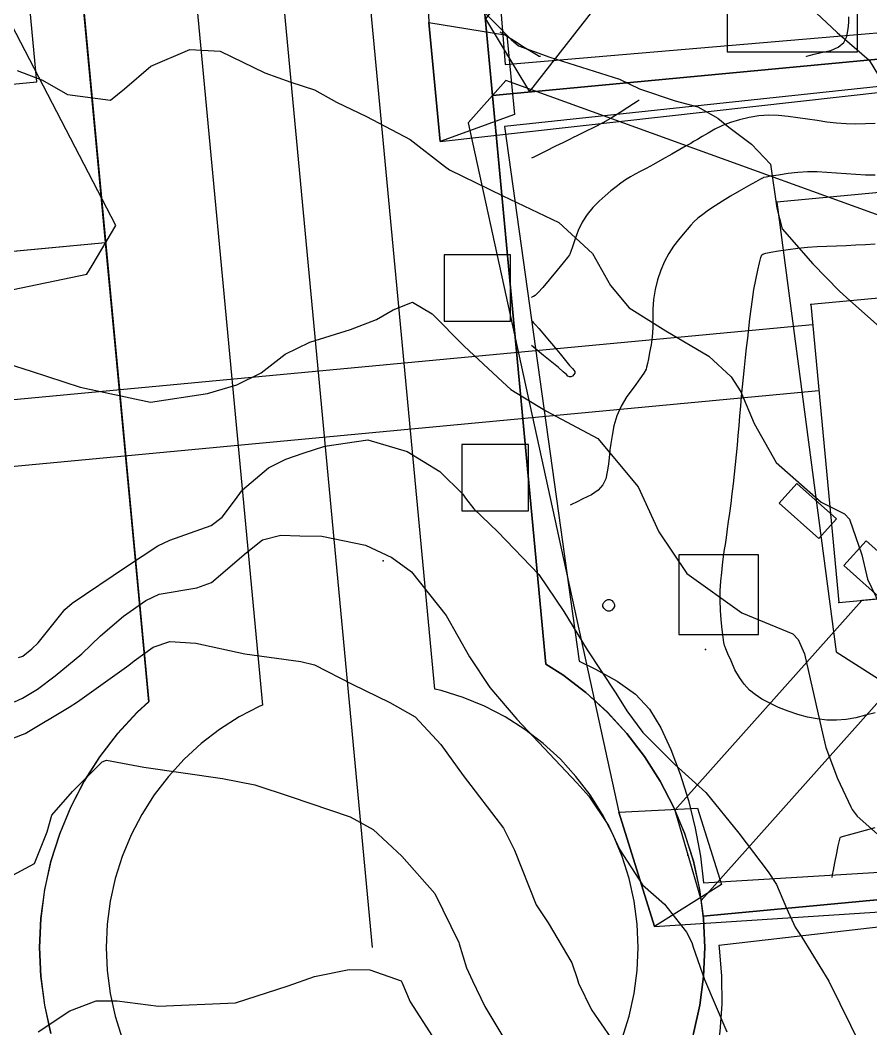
# Model space of a CAD drawing. Header units: feet. Extents: x 1318179 to 1318934, y 422471 to 423299.
# Drawn here: x 1318681.5 to 1318809.3, y 422813.9 to 422965.5 of the extents above; entities that cross this region are included whole.
import ezdxf

# ---------------------------------------------------------------- set-up
doc = ezdxf.new("R2010")
doc.units = ezdxf.units.FT
for name, color, linetype in [('A-BLDG-OTLN', 3, 'CONTINUOUS'), ('C-DRNG-AREA', 150, 'CONTINUOUS'), ('C-LOD', 30, 'CONTINUOUS'), ('C-PROP', 6, 'CONTINUOUS'), ('C-PVMT', 8, 'CONTINUOUS'), ('C-SWM', 92, 'CONTINUOUS'), ('C-TOPO-MAJR', 32, 'CONTINUOUS'), ('C-TOPO-SPOT', 7, 'CONTINUOUS'), ('C-UTIL', 4, 'CONTINUOUS'), ('L-PLNT-TREE', 90, 'CONTINUOUS'), ('V-PROP-LINE', 7, 'CONTINUOUS')]:
    doc.layers.add(name, color=color, linetype=linetype)

msp = doc.modelspace()

# ---------------------------------------------------------------- linework, layer by layer
at = {"layer": 'A-BLDG-OTLN'}
msp.add_lwpolyline([(1318804.53, 422877.93), (1318842.13, 422881.46), (1318837.92, 422926.27), (1318800.32, 422922.74), (1318804.53, 422877.93)], close=True, dxfattribs=at)
at = {"layer": 'C-DRNG-AREA'}
for points in [[(1318742.1, 423064.08), (1318742.25, 423063.15), (1318752.48, 422954.19), (1318868.89, 422965.12), (1318857.88, 423082.33), (1318742.1, 423064.08)], [(1318594.74, 422922.7), (1318694.3, 422932.05), (1318684.76, 423033.54), (1318600.63, 423025.63), (1318606.3, 423016.95), (1318587.95, 422994.93), (1318594.74, 422922.7)], [(1318752.48, 422954.19), (1318760.51, 422868.68), (1318763.06, 422867.05), (1318766.52, 422864.4), (1318769.73, 422861.45), (1318772.68, 422858.24), (1318775.33, 422854.78), (1318777.68, 422851.1), (1318779.69, 422847.23), (1318781.36, 422843.21), (1318782.67, 422839.05), (1318783.61, 422834.79), (1318784.14, 422830.79), (1318880.65, 422839.85), (1318868.88, 422965.14), (1318752.48, 422954.19)], [(1318763.31, 422785.33), (1318904.46, 422586.48), (1318890.38, 422736.34), (1318890.26, 422736.1), (1318885.58, 422729.41), (1318890.26, 422737.58), (1318880.66, 422839.84), (1318784.15, 422830.77), (1318784.19, 422830.46), (1318784.39, 422826.1), (1318784.19, 422821.74), (1318783.63, 422817.42), (1318782.68, 422813.16), (1318781.37, 422809.01), (1318779.7, 422804.98), (1318777.69, 422801.11), (1318775.35, 422797.43), (1318772.69, 422793.97), (1318769.75, 422790.76), (1318766.53, 422787.81), (1318763.31, 422785.33)]]:
    msp.add_lwpolyline(points, close=True, dxfattribs=at)
msp.add_lwpolyline([(1318686.09, 422813.14), (1318685.15, 422817.4), (1318684.62, 422821.41), (1318684.58, 422821.72), (1318684.39, 422826.08), (1318684.58, 422830.44), (1318685.15, 422834.76), (1318686.09, 422839.01), (1318687.4, 422843.17), (1318689.07, 422847.2), (1318691.08, 422851.07), (1318693.43, 422854.75), (1318696.08, 422858.2), (1318699.03, 422861.42), (1318700.78, 422863.03), (1318694.3, 422932.02), (1318594.74, 422922.7), (1318594.74, 422922.7), (1318604.41, 422819.71), (1318696.32, 422743.11)], dxfattribs=at)
at = {"layer": 'C-LOD'}
for points in [[(1318738.72, 423059.74), (1318742.91, 422965.15), (1318744.6, 422947.23), (1318865.5, 422960.79), (1318866.43, 422961.97), (1318870.73, 422967.49), (1318812.03, 423055.4), (1318743.94, 423066.44), (1318742.1, 423064.08), (1318738.72, 423059.74)], [(1318585.15, 422990.2), (1318637.89, 422918.22), (1318655.81, 422919.9), (1318691.5, 422927.32), (1318692.26, 422928.61), (1318695.82, 422934.64), (1318669.23, 422985.82), (1318589.47, 422997.51), (1318587.95, 422994.93), (1318585.15, 422990.2)], [(1318748.82, 422950.08), (1318771.44, 422846.41), (1318776.85, 422829.24), (1318876.98, 422835.75), (1318877.98, 422836.87), (1318880.65, 422839.85), (1318882.64, 422842.09), (1318837.92, 422926.27), (1318754.48, 422956.43), (1318748.82, 422950.08)]]:
    msp.add_lwpolyline(points, close=True, dxfattribs=at)
at = {"layer": 'C-PROP'}
for points in [[(1318408.66, 422982.85), (1318512.34, 423107.26), (1318519.07, 423114.57), (1318526.5, 423121.17), (1318534.55, 423127.01), (1318543.13, 423132.01), (1318552.17, 423136.14), (1318561.58, 423139.36), (1318585.32, 423146.17), (1318597.57, 423148.87), (1318610.05, 423150.01), (1318622.59, 423149.58), (1318634.96, 423147.59), (1318647, 423144.06), (1318658.49, 423139.05), (1318669.27, 423132.65), (1318679.17, 423124.94), (1318688.02, 423116.06), (1318695.69, 423106.14), (1318702.06, 423095.34), (1318707.03, 423083.83), (1318710.51, 423071.79), (1318712.47, 423059.4), (1318734.38, 422826.1)], [(1318782.68, 422813.16), (1318783.62, 422817.41), (1318784.19, 422821.74), (1318784.38, 422826.1), (1318784.19, 422830.45), (1318783.62, 422834.78), (1318782.68, 422839.04), (1318781.37, 422843.2), (1318779.7, 422847.23), (1318777.68, 422851.1), (1318775.34, 422854.78), (1318772.68, 422858.24), (1318769.74, 422861.45), (1318766.52, 422864.4), (1318763.06, 422867.05), (1318760.51, 422868.68), (1318742.25, 423063.15), (1318739.85, 423078.32), (1318735.32, 423093.99)], [(1318681.17, 423065.25), (1318682.69, 423055.66), (1318700.78, 422863.06), (1318699.03, 422861.45), (1318696.08, 422858.24), (1318693.42, 422854.78), (1318691.08, 422851.1), (1318689.07, 422847.23), (1318687.4, 422843.2), (1318686.08, 422839.04), (1318685.14, 422834.78), (1318684.57, 422830.45), (1318684.38, 422826.1), (1318684.57, 422821.74), (1318685.14, 422817.41), (1318686.08, 422813.16)], [(1318758.31, 422920.34), (1318758.42, 422920.22), (1318758.65, 422919.98), (1318758.98, 422919.62), (1318759.44, 422919.13), (1318760.03, 422918.46), (1318760.76, 422917.6), (1318761.62, 422916.55), (1318762.63, 422915.31), (1318763.44, 422914.32), (1318764.06, 422913.59), (1318764.49, 422913.12), (1318764.72, 422912.9), (1318764.84, 422912.67), (1318764.84, 422912.45), (1318764.72, 422912.22), (1318764.49, 422911.99), (1318764.25, 422911.87), (1318764.03, 422911.87), (1318763.8, 422911.99), (1318763.58, 422912.22), (1318763.11, 422912.64), (1318762.38, 422913.26), (1318761.4, 422914.07), (1318760.16, 422915.08), (1318759.23, 422915.83), (1318758.62, 422916.33), (1318758.31, 422916.59)], [(1318769.51, 422876.79), (1318769.21, 422877.08), (1318769.06, 422877.37), (1318769.06, 422877.66), (1318769.21, 422877.96), (1318769.51, 422878.25), (1318769.81, 422878.39), (1318770.1, 422878.39), (1318770.39, 422878.25), (1318770.68, 422877.96), (1318770.82, 422877.66), (1318770.82, 422877.37), (1318770.68, 422877.08), (1318770.39, 422876.79), (1318770.1, 422876.64), (1318769.81, 422876.64), (1318769.51, 422876.79)]]:
    msp.add_lwpolyline(points, dxfattribs=at)
for points in [[(1318746.09, 423061.06), (1318746.27, 423060.18), (1318754.37, 422958.82), (1318864.97, 422968.23), (1318853.75, 423079.51), (1318746.09, 423061.06)], [(1318657.1, 422953.67), (1318683.99, 422956.2), (1318678.67, 423012.88), (1318621.97, 423007.55), (1318657.1, 422953.67)], [(1318754.27, 422949.52), (1318765.49, 422869.13), (1318767.98, 422867.93), (1318771.22, 422866.1), (1318773.95, 422864.15), (1318776.09, 422861.9), (1318777.8, 422859.13), (1318779.3, 422855.83), (1318780.68, 422852.14), (1318781.92, 422848.18), (1318782.95, 422844.04), (1318783.73, 422839.79), (1318784.18, 422835.79), (1318875.89, 422841.39), (1318865.54, 422961.41), (1318754.27, 422949.52)], [(1318795.24, 422938.12), (1318804.13, 422870.53), (1318821.57, 422859.41), (1318870.34, 422863.99), (1318862.78, 422944.48), (1318795.24, 422938.12)], [(1318768.31, 422785.17), (1318902.28, 422590.99), (1318886.06, 422738.87), (1318885.96, 422738.64), (1318881.51, 422732.31), (1318885.92, 422740.06), (1318876.72, 422836.75), (1318786.51, 422826.36), (1318786.56, 422826.05), (1318786.92, 422821.79), (1318786.95, 422817.57), (1318786.66, 422813.45), (1318786.04, 422809.46), (1318785.08, 422805.66), (1318783.77, 422802.07), (1318782.08, 422798.71), (1318779.99, 422795.58), (1318777.51, 422792.64), (1318774.67, 422789.9), (1318771.51, 422787.35), (1318768.31, 422785.17)]]:
    msp.add_lwpolyline(points, close=True, dxfattribs=at)
at = {"layer": 'C-PVMT'}
for points in [[(1318690.45, 423089.44), (1318694.76, 423079.43), (1318697.8, 423068.96), (1318699.56, 423057.78), (1318717.9, 422862.53), (1318717.48, 422862.35), (1318714.38, 422860.74), (1318711.44, 422858.86), (1318708.67, 422856.74), (1318706.1, 422854.38), (1318703.74, 422851.81), (1318701.62, 422849.04), (1318699.74, 422846.1), (1318698.13, 422843), (1318696.79, 422839.78), (1318695.75, 422836.45), (1318694.99, 422833.04), (1318694.53, 422829.58), (1318694.38, 422826.1), (1318694.53, 422822.61), (1318694.99, 422819.15), (1318695.75, 422815.74), (1318696.79, 422812.42)], [(1318771.97, 422812.42), (1318773.02, 422815.74), (1318773.77, 422819.15), (1318774.23, 422822.61), (1318774.38, 422826.1), (1318774.23, 422829.58), (1318773.77, 422833.04), (1318773.02, 422836.45), (1318771.97, 422839.78), (1318770.63, 422843), (1318769.02, 422846.1), (1318767.15, 422849.04), (1318765.02, 422851.81), (1318762.67, 422854.38), (1318760.09, 422856.74), (1318757.32, 422858.86), (1318754.38, 422860.74), (1318751.29, 422862.35), (1318748.06, 422863.68), (1318744.73, 422864.73), (1318743.79, 422864.94), (1318725.37, 423061.02), (1318723.23, 423074.62), (1318719.28, 423088.23)]]:
    msp.add_lwpolyline(points, dxfattribs=at)
for points in [[(1318751.4, 422965.69), (1318758.05, 422954.71), (1318800.91, 423009.63), (1318784.49, 423008.08), (1318751.4, 422965.69)], [(1318744.6, 422947.23), (1318742.91, 422965.15), (1318754.64, 422963.24), (1318755.77, 422951.29), (1318744.6, 422947.23)], [(1318795.57, 422892.87), (1318801.54, 422887.55), (1318804.21, 422890.53), (1318798.24, 422895.86), (1318795.57, 422892.87)], [(1318808.64, 422887.24), (1318805.31, 422883.51), (1318813.37, 422876.32), (1318816.7, 422880.05), (1318808.64, 422887.24)], [(1318779.89, 422846.75), (1318783.83, 422833.14), (1318825.55, 422879.9), (1318807.99, 422878.25), (1318779.89, 422846.75)], [(1318776.85, 422829.24), (1318771.44, 422846.41), (1318783.31, 422847.01), (1318786.91, 422835.56), (1318776.85, 422829.24)]]:
    msp.add_lwpolyline(points, close=True, dxfattribs=at)
at = {"layer": 'C-SWM'}
msp.add_lwpolyline([(1318787.76, 422960.71), (1318807.33, 422960.71), (1318807.33, 422980.28), (1318787.76, 422980.28), (1318787.76, 422960.71)], close=True, dxfattribs=at)
at = {"layer": 'C-TOPO-MAJR'}
for points in [[(1318750.41, 422967.54), (1318755.29, 422962.58), (1318756.37, 422961.65), (1318761.08, 422959.93), (1318771.55, 422956.6), (1318774.56, 422955.18), (1318779.91, 422953.38), (1318783.35, 422952.46), (1318786.36, 422950.76), (1318787.99, 422949.4), (1318791.42, 422946.83), (1318794.26, 422943.84), (1318795.23, 422937.22), (1318796.03, 422934.1), (1318800.65, 422928.88), (1318804.64, 422924.74), (1318806.18, 422923.35), (1318810.64, 422919.38)], [(1318801.15, 422966.6), (1318804.29, 422963.65), (1318809.08, 422959.49), (1318811.34, 422955.77)], [(1318799.67, 422960.01), (1318799.67, 422960.02), (1318799.68, 422960.03), (1318799.69, 422960.06), (1318799.71, 422960.09), (1318800.08, 422960.19), (1318800.81, 422960.36), (1318801.89, 422960.61), (1318803.33, 422960.92), (1318804.46, 422961.43), (1318805.27, 422962.15), (1318805.76, 422963.06), (1318805.94, 422964.17), (1318806.03, 422965.14), (1318806.03, 422965.98)], [(1318759.67, 422960.01), (1318759.65, 422960.01), (1318759.62, 422960.02), (1318759.56, 422960.02), (1318759.49, 422960.03), (1318759.08, 422960.27), (1318758.33, 422960.73), (1318757.23, 422961.41), (1318755.79, 422962.33), (1318754.71, 422963.01), (1318753.99, 422963.47), (1318753.63, 422963.69)], [(1318681.02, 422957.93), (1318684.84, 422956.46), (1318688.57, 422954.3), (1318695.05, 422953.49), (1318697.17, 422955.19), (1318701.11, 422958.58), (1318706.98, 422961.08), (1318711.53, 422960.83), (1318718.23, 422957.56), (1318722.14, 422956.17), (1318725.73, 422955.03), (1318729.03, 422953.18), (1318733.51, 422950.99), (1318740.08, 422947.55), (1318745.25, 422943.53), (1318746.02, 422942.98), (1318754.03, 422939.11), (1318762.46, 422935.07), (1318767.51, 422930.41), (1318770.22, 422925.61), (1318773, 422922.24), (1318778.55, 422918.79), (1318784.99, 422914.98), (1318788.34, 422911.87), (1318789.82, 422909.62), (1318791.83, 422904.87), (1318795.13, 422899), (1318801.88, 422893.05), (1318805.39, 422891.29), (1318806.13, 422890.5), (1318808.01, 422885.09), (1318808.83, 422881.46), (1318811.35, 422876.26)], [(1318774.51, 422953.46), (1318774.23, 422953.27), (1318773.66, 422952.9), (1318772.8, 422952.34), (1318771.67, 422951.59), (1318770.45, 422950.85), (1318769.16, 422950.12), (1318767.78, 422949.4), (1318766.34, 422948.69), (1318765.25, 422948.15), (1318764.52, 422947.79), (1318764.15, 422947.61), (1318764.14, 422947.61), (1318763.77, 422947.42), (1318763.04, 422947.06), (1318761.95, 422946.53), (1318760.49, 422945.81), (1318759.4, 422945.27), (1318758.67, 422944.91), (1318758.31, 422944.74)], [(1318810.01, 422949.94), (1318808.55, 422949.89), (1318807.1, 422949.86), (1318805.64, 422949.89), (1318804.18, 422949.99), (1318802.73, 422950.16), (1318801.27, 422950.39), (1318799.81, 422950.6), (1318798.36, 422950.8), (1318796.9, 422950.99), (1318795.45, 422951.16), (1318793.99, 422951.19), (1318792.53, 422951.1), (1318791.08, 422950.88), (1318789.62, 422950.53), (1318788.27, 422950.11), (1318787.03, 422949.64), (1318785.91, 422949.1), (1318784.89, 422948.51), (1318784.01, 422948), (1318783.29, 422947.57), (1318782.7, 422947.23), (1318782.27, 422946.97), (1318781.57, 422946.58), (1318780.63, 422946.04), (1318779.42, 422945.35), (1318777.97, 422944.53), (1318776.69, 422943.82), (1318775.59, 422943.21), (1318774.68, 422942.72), (1318773.94, 422942.34), (1318773.21, 422941.93), (1318772.48, 422941.47), (1318771.75, 422940.98), (1318771.04, 422940.45), (1318770.25, 422939.83), (1318769.41, 422939.1), (1318768.5, 422938.26), (1318767.53, 422937.33), (1318766.68, 422936.29), (1318765.95, 422935.13), (1318765.34, 422933.87), (1318764.86, 422932.49), (1318764.49, 422931.44), (1318764.23, 422930.71), (1318764.08, 422930.3), (1318764.05, 422930.22), (1318763.73, 422929.79), (1318763.11, 422929.02), (1318762.21, 422927.9), (1318761.01, 422926.44), (1318760.05, 422925.32), (1318759.34, 422924.53), (1318758.87, 422924.08), (1318758.64, 422923.97), (1318758.48, 422923.89), (1318758.36, 422923.84), (1318758.31, 422923.81)], [(1318810.01, 422942.18), (1318808.55, 422942.21), (1318807.1, 422942.31), (1318805.64, 422942.4), (1318804.18, 422942.49), (1318802.73, 422942.58), (1318801.27, 422942.67), (1318799.81, 422942.68), (1318798.36, 422942.61), (1318796.9, 422942.45), (1318795.45, 422942.21), (1318794.34, 422942.03), (1318793.6, 422941.9), (1318793.2, 422941.82), (1318793.16, 422941.8), (1318792.78, 422941.59), (1318792.05, 422941.18), (1318790.98, 422940.58), (1318789.56, 422939.78), (1318788.25, 422939.02), (1318787.04, 422938.29), (1318785.94, 422937.59), (1318784.95, 422936.93), (1318784.08, 422936.3), (1318783.36, 422935.72), (1318782.76, 422935.17), (1318782.3, 422934.66), (1318781.76, 422934.04), (1318781.14, 422933.31), (1318780.45, 422932.47), (1318779.67, 422931.52), (1318778.97, 422930.44), (1318778.34, 422929.23), (1318777.78, 422927.9), (1318777.29, 422926.44), (1318776.93, 422924.98), (1318776.7, 422923.52), (1318776.58, 422922.06), (1318776.59, 422920.6), (1318776.55, 422919.22), (1318776.45, 422917.91), (1318776.3, 422916.69), (1318776.09, 422915.54), (1318775.91, 422914.6), (1318775.76, 422913.87), (1318775.64, 422913.35), (1318775.55, 422913.03), (1318775.2, 422912.44), (1318774.61, 422911.55), (1318773.77, 422910.38), (1318772.69, 422908.92), (1318771.81, 422907.46), (1318771.15, 422905.99), (1318770.69, 422904.53), (1318770.45, 422903.07), (1318770.26, 422901.87), (1318770.12, 422900.91), (1318770.04, 422900.21), (1318770.01, 422899.77), (1318769.94, 422899.18), (1318769.84, 422898.45), (1318769.7, 422897.58), (1318769.53, 422896.56), (1318769.07, 422895.65), (1318768.35, 422894.84), (1318767.34, 422894.12), (1318766.06, 422893.51), (1318765.09, 422893.05), (1318764.45, 422892.74), (1318764.13, 422892.59)], [(1318787.38, 422871.39), (1318787.34, 422871.5), (1318787.26, 422871.95), (1318787.16, 422872.74), (1318787.01, 422873.87), (1318786.84, 422875.33), (1318786.73, 422876.79), (1318786.69, 422878.25), (1318786.72, 422879.71), (1318786.82, 422881.17), (1318786.93, 422882.45), (1318787.04, 422883.54), (1318787.15, 422884.46), (1318787.26, 422885.19), (1318787.37, 422885.92), (1318787.48, 422886.65), (1318787.59, 422887.38), (1318787.69, 422888.11), (1318787.81, 422889.02), (1318787.96, 422890.11), (1318788.14, 422891.39), (1318788.34, 422892.85), (1318788.52, 422894.31), (1318788.7, 422895.77), (1318788.86, 422897.23), (1318789.01, 422898.69), (1318789.15, 422900.15), (1318789.29, 422901.61), (1318789.42, 422903.07), (1318789.54, 422904.53), (1318789.67, 422905.99), (1318789.8, 422907.46), (1318789.92, 422908.92), (1318790.05, 422910.38), (1318790.19, 422911.84), (1318790.34, 422913.3), (1318790.5, 422914.76), (1318790.67, 422916.22), (1318790.84, 422917.68), (1318791, 422919.14), (1318791.17, 422920.6), (1318791.34, 422922.06), (1318791.54, 422923.52), (1318791.78, 422924.98), (1318792.05, 422926.44), (1318792.35, 422927.9), (1318792.61, 422929.02), (1318792.82, 422929.8), (1318792.98, 422930.24), (1318793.09, 422930.34), (1318793.54, 422930.47), (1318794.33, 422930.63), (1318795.45, 422930.82), (1318796.9, 422931.03), (1318798.36, 422931.21), (1318799.81, 422931.35), (1318801.27, 422931.45), (1318802.73, 422931.51), (1318804.18, 422931.58), (1318805.64, 422931.64), (1318807.1, 422931.71), (1318808.55, 422931.78), (1318810.01, 422931.86)], [(1318679.68, 422913.85), (1318683.09, 422912.72), (1318690.48, 422910.33), (1318701.07, 422908.07), (1318709.61, 422909.36), (1318714.05, 422910.69), (1318717.69, 422912.48), (1318721.31, 422915.29), (1318724.99, 422917.09), (1318731.11, 422919), (1318735.05, 422920.49), (1318737.52, 422921.95), (1318740.44, 422923.08), (1318743.42, 422921.34), (1318748.2, 422916.46), (1318753.99, 422911.12), (1318755.23, 422909.98), (1318760.47, 422906.75), (1318768.32, 422902.59), (1318774.37, 422895.36), (1318777.48, 422888.57), (1318781.67, 422882.29), (1318789.94, 422876.38), (1318797.64, 422873.23), (1318798.43, 422872.38), (1318799.39, 422870.23), (1318801.95, 422858.97), (1318802.59, 422856.16), (1318804.36, 422851.49), (1318806.34, 422847.23), (1318806.56, 422846.81), (1318807.31, 422845.81), (1318812.57, 422841.15)], [(1318681.21, 422869.68), (1318681.84, 422869.9), (1318683.23, 422870.97), (1318684.15, 422871.87), (1318688.19, 422876.9), (1318689.29, 422877.87), (1318697.45, 422883.36), (1318702.17, 422886.49), (1318703.97, 422887.31), (1318710.18, 422889.51), (1318711.84, 422890.79), (1318713.67, 422893.25), (1318714.9, 422894.89), (1318718.79, 422898.17), (1318721.42, 422899.5), (1318724.03, 422900.42), (1318727.24, 422901.45), (1318733.71, 422902.42), (1318739.63, 422900.65), (1318744.54, 422897.62), (1318748.01, 422894.23), (1318748.4, 422893.64), (1318749.67, 422892.01), (1318753.28, 422888.55), (1318759.45, 422882.18), (1318763.2, 422876.58), (1318766.72, 422870.82), (1318771.01, 422864.33), (1318772.67, 422861.67), (1318775.05, 422858.41), (1318779.88, 422853.59), (1318784.55, 422849.38), (1318789.49, 422843.28), (1318793.92, 422837.44), (1318795.17, 422835.56), (1318796.65, 422832.02), (1318797.95, 422829.14), (1318798.96, 422827.63), (1318803.02, 422821), (1318807.96, 422811.04)], [(1318680.6, 422863.03), (1318681.83, 422863.55), (1318684.06, 422864.94), (1318686.71, 422866.94), (1318690.72, 422870.25), (1318693.53, 422872.95), (1318697, 422875.87), (1318700.34, 422878.23), (1318702.35, 422879.19), (1318708, 422880.14), (1318710.21, 422880.98), (1318715.44, 422885.42), (1318717.9, 422887.39), (1318720.63, 422888.05), (1318723.48, 422887.99), (1318726.83, 422887.94), (1318733.37, 422886.55), (1318737.34, 422884.7), (1318740.27, 422882.56), (1318745.51, 422875.98), (1318749, 422869.78), (1318752.05, 422865.17), (1318756.14, 422860.39), (1318765.15, 422850.86), (1318766.94, 422848.83), (1318769.92, 422844.4), (1318771.59, 422840.78), (1318775.03, 422835.51), (1318778.34, 422832.58), (1318781.66, 422828.38), (1318782.42, 422826.82), (1318782.63, 422826.15), (1318784.33, 422821.26), (1318787.71, 422813.4)], [(1318680, 422857.39), (1318681.82, 422858.08), (1318682.22, 422858.26), (1318688.84, 422862.21), (1318690.09, 422863.03), (1318697.78, 422868.51), (1318698.62, 422869.18), (1318701.45, 422871.25), (1318703.98, 422872.1), (1318707.89, 422871.85), (1318715.23, 422870.22), (1318723.68, 422869.06), (1318725.72, 422868.58), (1318731.38, 422865.68), (1318737.05, 422862.91), (1318740.84, 422860.74), (1318744.68, 422856.62), (1318748.08, 422851.92), (1318754.14, 422844), (1318755.78, 422840.73), (1318759.04, 422832.49), (1318760.82, 422829.78), (1318764.41, 422823.77), (1318765.2, 422821.4), (1318765.41, 422820.73), (1318767.35, 422816.72), (1318771.7, 422810.39)], [(1318810.01, 422861.37), (1318808.55, 422860.99), (1318807.1, 422860.6), (1318805.64, 422860.35), (1318804.18, 422860.25), (1318802.73, 422860.28), (1318801.27, 422860.45), (1318799.81, 422860.73), (1318798.36, 422861.11), (1318796.9, 422861.59), (1318795.45, 422862.18), (1318794.14, 422862.79), (1318792.98, 422863.43), (1318791.97, 422864.1), (1318791.11, 422864.79), (1318790.31, 422865.65), (1318789.58, 422866.67), (1318788.92, 422867.85), (1318788.33, 422869.2), (1318787.87, 422870.23), (1318787.55, 422870.96), (1318787.38, 422871.39)], [(1318677.13, 422835.27), (1318683.59, 422838.7), (1318685.5, 422843.47), (1318686.22, 422845.98), (1318689.35, 422849.54), (1318693.79, 422854.01), (1318694.46, 422854.25), (1318700.03, 422853.19), (1318711.87, 422851.49), (1318716.72, 422850.52), (1318722.05, 422848.79), (1318731.09, 422845.75), (1318734.52, 422843.81), (1318738.82, 422839.79), (1318743.78, 422834.19), (1318747.4, 422826.81), (1318747.45, 422826.62), (1318748.58, 422823.04), (1318749.45, 422821.08), (1318751.33, 422817.19), (1318754.46, 422811.97)], [(1318803.53, 422836.63), (1318803.6, 422836.99), (1318803.74, 422837.72), (1318803.94, 422838.82), (1318804.22, 422840.28), (1318804.44, 422841.39), (1318804.62, 422842.16), (1318804.74, 422842.58), (1318804.81, 422842.65), (1318805.22, 422842.8), (1318805.99, 422843.03), (1318807.1, 422843.34), (1318808.55, 422843.72), (1318810.01, 422844.14)], [(1318684.18, 422813.41), (1318688.93, 422816.57), (1318692.89, 422818.06), (1318696.03, 422818.08), (1318702.25, 422817.27), (1318713.85, 422817.78), (1318721.73, 422820.33), (1318725.69, 422821.73), (1318730.91, 422822.78), (1318734.03, 422822.72), (1318738.76, 422821.06), (1318738.86, 422820.89), (1318740.11, 422817.89), (1318743.44, 422812.68)]]:
    msp.add_lwpolyline(points, dxfattribs=at)
at = {"layer": 'C-TOPO-SPOT'}
for p in [(1318754.73, 422960.2), (1318800.32, 422922.74), (1318736.04, 422884.22), (1318804.53, 422877.93), (1318784.47, 422870.88), (1318781.86, 422839.95)]:
    msp.add_point(p, dxfattribs=at)
at = {"layer": 'C-UTIL'}
for points in [[(1318545.44, 422895.78), (1318800.6, 422919.75)], [(1318546.37, 422885.83), (1318801.53, 422909.8)]]:
    msp.add_lwpolyline(points, dxfattribs=at)
at = {"layer": 'L-PLNT-TREE'}
for points in [[(1318745.18, 422920.22), (1318755.18, 422920.22), (1318755.18, 422930.22), (1318745.18, 422930.22), (1318745.18, 422920.22)], [(1318747.86, 422891.71), (1318757.86, 422891.71), (1318757.86, 422901.71), (1318747.86, 422901.71), (1318747.86, 422891.71)], [(1318780.48, 422873.13), (1318792.48, 422873.13), (1318792.48, 422885.13), (1318780.48, 422885.13), (1318780.48, 422873.13)]]:
    msp.add_lwpolyline(points, close=True, dxfattribs=at)
at = {"layer": 'V-PROP-LINE'}
for points in [[(1318742.1, 423064.08), (1318742.25, 423063.15), (1318752.48, 422954.19), (1318868.89, 422965.12), (1318857.88, 423082.33), (1318742.1, 423064.08)], [(1318594.74, 422922.7), (1318694.3, 422932.05), (1318684.76, 423033.54), (1318600.63, 423025.63), (1318606.3, 423016.95), (1318587.95, 422994.93), (1318594.74, 422922.7)], [(1318752.48, 422954.19), (1318760.51, 422868.68), (1318763.06, 422867.05), (1318766.52, 422864.4), (1318769.73, 422861.45), (1318772.68, 422858.24), (1318775.33, 422854.78), (1318777.68, 422851.1), (1318779.69, 422847.23), (1318781.36, 422843.21), (1318782.67, 422839.05), (1318783.61, 422834.79), (1318784.14, 422830.79), (1318880.65, 422839.85), (1318868.88, 422965.14), (1318752.48, 422954.19)], [(1318763.31, 422785.33), (1318904.46, 422586.48), (1318890.38, 422736.34), (1318890.26, 422736.1), (1318885.58, 422729.41), (1318890.26, 422737.58), (1318880.66, 422839.84), (1318784.15, 422830.77), (1318784.19, 422830.46), (1318784.39, 422826.1), (1318784.19, 422821.74), (1318783.63, 422817.42), (1318782.68, 422813.16), (1318781.37, 422809.01), (1318779.7, 422804.98), (1318777.69, 422801.11), (1318775.35, 422797.43), (1318772.69, 422793.97), (1318769.75, 422790.76), (1318766.53, 422787.81), (1318763.31, 422785.33)]]:
    msp.add_lwpolyline(points, close=True, dxfattribs=at)
msp.add_lwpolyline([(1318686.09, 422813.14), (1318685.15, 422817.4), (1318684.62, 422821.41), (1318684.58, 422821.72), (1318684.39, 422826.08), (1318684.58, 422830.44), (1318685.15, 422834.76), (1318686.09, 422839.01), (1318687.4, 422843.17), (1318689.07, 422847.2), (1318691.08, 422851.07), (1318693.43, 422854.75), (1318696.08, 422858.2), (1318699.03, 422861.42), (1318700.78, 422863.03), (1318694.3, 422932.02), (1318594.74, 422922.7), (1318594.74, 422922.7), (1318604.41, 422819.71), (1318696.32, 422743.11)], dxfattribs=at)

doc.saveas('drawing.dxf')
